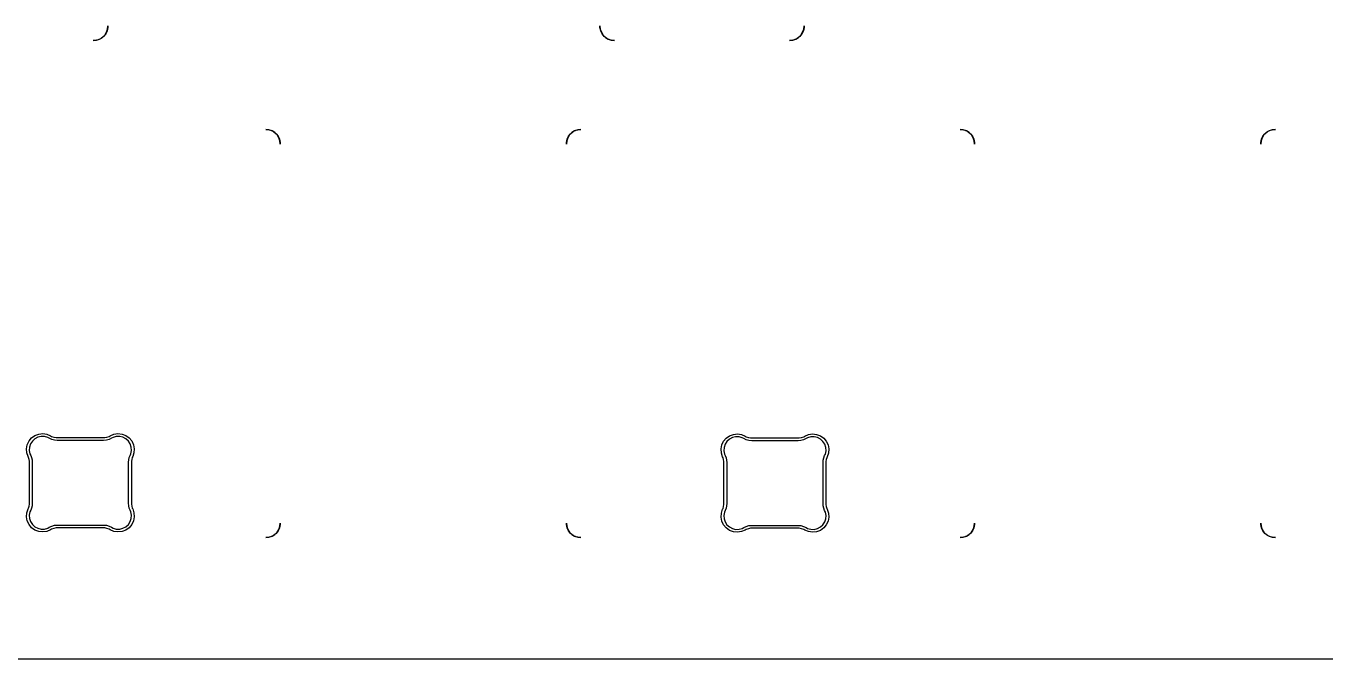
# Model space of a CAD drawing. Header units: millimetres. Extents: x -23 to 317, y -152 to -52.
# Drawn here: x 17.31 to 61.89, y -151.54 to -129.83 of the extents above; entities that cross this region are included whole.
import ezdxf

# ---------------------------------------------------------------- set-up
doc = ezdxf.new("R2010")
doc.units = ezdxf.units.MM
doc.layers.add('Edge.Cuts', color=40, linetype='CONTINUOUS', true_color=0xfabd2f)

msp = doc.modelspace()

# ---------------------------------------------------------------- linework, layer by layer
at = {"layer": 'Edge.Cuts', "linetype": 'CONTINUOUS'}
for p, q in [((19.930004, -130.220926), (20.009176, -130.141754)), ((20.044302, -130.097707), (19.974051, -130.185801)), ((20.009176, -130.141754), (20.068744, -130.046948)), ((20.093187, -129.996189), (20.044302, -130.097707)), ((20.068744, -130.046948), (20.10572, -129.941263)), ((20.118254, -129.886338), (20.093187, -129.996189)), ((20.10572, -129.941263), (20.11825, -129.83)), ((20.11825, -129.83), (20.118254, -129.886338)), ((36.994259, -129.886334), (36.99425, -129.83)), ((36.99425, -129.83), (37.006802, -129.941254)), ((37.019343, -129.996174), (36.994259, -129.886334)), ((37.006802, -129.941254), (37.04379, -130.046927)), ((37.068235, -130.09768), (37.019343, -129.996174)), ((37.04379, -130.046927), (37.10336, -130.141722)), ((37.138484, -130.185766), (37.068235, -130.09768)), ((37.10336, -130.141722), (37.182528, -130.22089)), ((43.806004, -130.220926), (43.885176, -130.141754)), ((43.920302, -130.097707), (43.850051, -130.185801)), ((43.885176, -130.141754), (43.944744, -130.046948)), ((43.969187, -129.996189), (43.920302, -130.097707)), ((43.944744, -130.046948), (43.98172, -129.941263)), ((43.994254, -129.886338), (43.969187, -129.996189)), ((43.98172, -129.941263), (43.99425, -129.83)), ((43.99425, -129.83), (43.994254, -129.886338)), ((19.61825, -130.33), (19.729513, -130.31747)), ((19.674588, -130.330004), (19.61825, -130.33)), ((19.784439, -130.304937), (19.674588, -130.330004)), ((19.729513, -130.31747), (19.835198, -130.280494)), ((19.885957, -130.256052), (19.784439, -130.304937)), ((19.835198, -130.280494), (19.930004, -130.220926)), ((19.974051, -130.185801), (19.885957, -130.256052)), ((37.22657, -130.256015), (37.138484, -130.185766)), ((37.182528, -130.22089), (37.277323, -130.28046)), ((37.328076, -130.304907), (37.22657, -130.256015)), ((37.277323, -130.28046), (37.382996, -130.317448)), ((37.437916, -130.329991), (37.328076, -130.304907)), ((37.382996, -130.317448), (37.49425, -130.33)), ((37.49425, -130.33), (37.437916, -130.329991)), ((43.49425, -130.33), (43.605513, -130.31747)), ((43.550588, -130.330004), (43.49425, -130.33)), ((43.660439, -130.304937), (43.550588, -130.330004)), ((43.605513, -130.31747), (43.711198, -130.280494)), ((43.761957, -130.256052), (43.660439, -130.304937)), ((43.711198, -130.280494), (43.806004, -130.220926)), ((43.850051, -130.185801), (43.761957, -130.256052)), ((25.642504, -133.392552), (25.53125, -133.38)), ((25.53125, -133.38), (25.587584, -133.380009)), ((25.587584, -133.380009), (25.697424, -133.405093)), ((25.748177, -133.42954), (25.642504, -133.392552)), ((25.697424, -133.405093), (25.79893, -133.453985)), ((25.842972, -133.48911), (25.748177, -133.42954)), ((25.79893, -133.453985), (25.887016, -133.524234)), ((25.92214, -133.568278), (25.842972, -133.48911)), ((25.887016, -133.524234), (25.957265, -133.61232)), ((25.98171, -133.663073), (25.92214, -133.568278)), ((25.957265, -133.61232), (26.006157, -133.713826)), ((26.018698, -133.768746), (25.98171, -133.663073)), ((26.006157, -133.713826), (26.031241, -133.823666)), ((35.843746, -133.823662), (35.868813, -133.713811)), ((35.893256, -133.663052), (35.85628, -133.768737)), ((35.868813, -133.713811), (35.917698, -133.612293)), ((35.952824, -133.568246), (35.893256, -133.663052)), ((35.917698, -133.612293), (35.987949, -133.524199)), ((36.031996, -133.489074), (35.952824, -133.568246)), ((35.987949, -133.524199), (36.076043, -133.453948)), ((36.126802, -133.429506), (36.031996, -133.489074)), ((36.076043, -133.453948), (36.177561, -133.405063)), ((36.232487, -133.39253), (36.126802, -133.429506)), ((36.177561, -133.405063), (36.287412, -133.379996)), ((36.34375, -133.38), (36.232487, -133.39253)), ((36.287412, -133.379996), (36.34375, -133.38)), ((49.455004, -133.392552), (49.34375, -133.38)), ((49.34375, -133.38), (49.400084, -133.380009)), ((49.400084, -133.380009), (49.509924, -133.405093)), ((49.560677, -133.42954), (49.455004, -133.392552)), ((49.509924, -133.405093), (49.61143, -133.453985)), ((49.655472, -133.48911), (49.560677, -133.42954)), ((49.61143, -133.453985), (49.699516, -133.524234)), ((49.73464, -133.568278), (49.655472, -133.48911)), ((49.699516, -133.524234), (49.769765, -133.61232)), ((49.79421, -133.663073), (49.73464, -133.568278)), ((49.769765, -133.61232), (49.818657, -133.713826)), ((49.831198, -133.768746), (49.79421, -133.663073)), ((49.818657, -133.713826), (49.843741, -133.823666)), ((59.656246, -133.823662), (59.681313, -133.713811)), ((59.705756, -133.663052), (59.66878, -133.768737)), ((59.681313, -133.713811), (59.730198, -133.612293)), ((59.765324, -133.568246), (59.705756, -133.663052)), ((59.730198, -133.612293), (59.800449, -133.524199)), ((59.844496, -133.489074), (59.765324, -133.568246)), ((59.800449, -133.524199), (59.888543, -133.453948)), ((59.939302, -133.429506), (59.844496, -133.489074)), ((59.888543, -133.453948), (59.990061, -133.405063)), ((60.044987, -133.39253), (59.939302, -133.429506)), ((59.990061, -133.405063), (60.099912, -133.379996)), ((60.15625, -133.38), (60.044987, -133.39253)), ((60.099912, -133.379996), (60.15625, -133.38)), ((26.03125, -133.88), (26.018698, -133.768746)), ((26.031241, -133.823666), (26.03125, -133.88)), ((35.84375, -133.88), (35.843746, -133.823662)), ((35.85628, -133.768737), (35.84375, -133.88)), ((49.84375, -133.88), (49.831198, -133.768746)), ((49.843741, -133.823666), (49.84375, -133.88)), ((59.65625, -133.88), (59.656246, -133.823662)), ((59.66878, -133.768737), (59.65625, -133.88)), ((17.414179, -144.066301), (17.504019, -143.95922)), ((17.504019, -143.95922), (17.61795, -143.878244)), ((17.614262, -143.993692), (17.529552, -144.07187)), ((17.715943, -143.939393), (17.614262, -143.993692)), ((17.61795, -143.878244), (17.748614, -143.828603)), ((17.828028, -143.912479), (17.715943, -143.939393)), ((17.748614, -143.828603), (17.887572, -143.813502)), ((17.943279, -143.914688), (17.828028, -143.912479)), ((17.887572, -143.813502), (18.025849, -143.833917)), ((18.05425, -143.945878), (17.943279, -143.914688)), ((18.025849, -143.833917), (18.154515, -143.88853)), ((18.104063, -143.97487), (18.05425, -143.945878)), ((18.191638, -144.016172), (18.104063, -143.97487)), ((18.154515, -143.88853), (18.188862, -143.90856)), ((18.188862, -143.90856), (18.263495, -143.936019)), ((18.263495, -143.936019), (18.341786, -143.949964)), ((18.341786, -143.949964), (18.381547, -143.949999)), ((18.381547, -143.949999), (18.38155, -143.95)), ((18.38155, -143.95), (19.970453, -143.95)), ((19.970453, -143.95), (20.010214, -143.949965)), ((20.010214, -143.949965), (20.088505, -143.93602)), ((20.088505, -143.93602), (20.163138, -143.908561)), ((20.247937, -143.974871), (20.160362, -144.016173)), ((20.163138, -143.908561), (20.197485, -143.888531)), ((20.197485, -143.888531), (20.326151, -143.833918)), ((20.29775, -143.945879), (20.247937, -143.974871)), ((20.408721, -143.914689), (20.29775, -143.945879)), ((20.326151, -143.833918), (20.464428, -143.813503)), ((20.523971, -143.91248), (20.408721, -143.914689)), ((20.464428, -143.813503), (20.603386, -143.828604)), ((20.636057, -143.939394), (20.523971, -143.91248)), ((20.603386, -143.828604), (20.73405, -143.878245)), ((20.737738, -143.993693), (20.636057, -143.939394)), ((20.73405, -143.878245), (20.847981, -143.959221)), ((20.822448, -144.07187), (20.737738, -143.993693)), ((20.847981, -143.959221), (20.93782, -144.066302)), ((41.234179, -144.076301), (41.324019, -143.96922)), ((41.324019, -143.96922), (41.43795, -143.888244)), ((41.535943, -143.949393), (41.434262, -144.003692)), ((41.43795, -143.888244), (41.568614, -143.838603)), ((41.648028, -143.922479), (41.535943, -143.949393)), ((41.568614, -143.838603), (41.707572, -143.823502)), ((41.763279, -143.924688), (41.648028, -143.922479)), ((41.707572, -143.823502), (41.845849, -143.843917)), ((41.87425, -143.955878), (41.763279, -143.924688)), ((41.845849, -143.843917), (41.974515, -143.89853)), ((41.924063, -143.98487), (41.87425, -143.955878)), ((42.011638, -144.026172), (41.924063, -143.98487)), ((41.974515, -143.89853), (42.008862, -143.91856)), ((42.008862, -143.91856), (42.083495, -143.946019)), ((42.083495, -143.946019), (42.161786, -143.959964)), ((42.161786, -143.959964), (42.201547, -143.959999)), ((42.201547, -143.959999), (42.20155, -143.96)), ((42.20155, -143.96), (43.790453, -143.96)), ((43.790453, -143.96), (43.830214, -143.959965)), ((43.830214, -143.959965), (43.908505, -143.94602)), ((43.908505, -143.94602), (43.983138, -143.918561)), ((44.067937, -143.984871), (43.980362, -144.026173)), ((43.983138, -143.918561), (44.017485, -143.898531)), ((44.017485, -143.898531), (44.146151, -143.843918)), ((44.11775, -143.955879), (44.067937, -143.984871)), ((44.228721, -143.924689), (44.11775, -143.955879)), ((44.146151, -143.843918), (44.284428, -143.823503)), ((44.343971, -143.92248), (44.228721, -143.924689)), ((44.284428, -143.823503), (44.423386, -143.838604)), ((44.456057, -143.949394), (44.343971, -143.92248)), ((44.423386, -143.838604), (44.55405, -143.888245)), ((44.557738, -144.003693), (44.456057, -143.949394)), ((44.55405, -143.888245), (44.667981, -143.969221)), ((44.667981, -143.969221), (44.75782, -144.076302)), ((17.328054, -144.329873), (17.354234, -144.19257)), ((17.337331, -144.469341), (17.328054, -144.329873)), ((17.354234, -144.19257), (17.414179, -144.066301)), ((17.431481, -144.278447), (17.424454, -144.393504)), ((17.424454, -144.393504), (17.446658, -144.506616)), ((17.467284, -144.168876), (17.431481, -144.278447)), ((17.529552, -144.07187), (17.467284, -144.168876)), ((18.285098, -144.041476), (18.191638, -144.016172)), ((18.381539, -144.049998), (18.285098, -144.041476)), ((18.381548, -144.05), (18.381539, -144.049998)), ((19.970453, -144.05), (18.381548, -144.05)), ((20.066902, -144.041477), (19.970453, -144.05)), ((20.160362, -144.016173), (20.066902, -144.041477)), ((20.884715, -144.168877), (20.822448, -144.07187)), ((20.920519, -144.278447), (20.884715, -144.168877)), ((20.905342, -144.506616), (20.927546, -144.393504)), ((20.927546, -144.393504), (20.920519, -144.278447)), ((20.93782, -144.066302), (20.997766, -144.192571)), ((20.997766, -144.192571), (21.023946, -144.329873)), ((21.023946, -144.329873), (21.014669, -144.469341)), ((41.148054, -144.339873), (41.174234, -144.20257)), ((41.157331, -144.479341), (41.148054, -144.339873)), ((41.174234, -144.20257), (41.234179, -144.076301)), ((41.251481, -144.288447), (41.244454, -144.403504)), ((41.244454, -144.403504), (41.266658, -144.516616)), ((41.287284, -144.178876), (41.251481, -144.288447)), ((41.349552, -144.08187), (41.287284, -144.178876)), ((41.434262, -144.003692), (41.349552, -144.08187)), ((42.105098, -144.051476), (42.011638, -144.026172)), ((42.201539, -144.059998), (42.105098, -144.051476)), ((42.201548, -144.06), (42.201539, -144.059998)), ((43.790453, -144.06), (42.201548, -144.06)), ((43.886902, -144.051477), (43.790453, -144.06)), ((43.980362, -144.026173), (43.886902, -144.051477)), ((44.642448, -144.08187), (44.557738, -144.003693)), ((44.704715, -144.178877), (44.642448, -144.08187)), ((44.740519, -144.288447), (44.704715, -144.178877)), ((44.725342, -144.516616), (44.747546, -144.403504)), ((44.747546, -144.403504), (44.740519, -144.288447)), ((44.75782, -144.076302), (44.817766, -144.202571)), ((44.817766, -144.202571), (44.843946, -144.339873)), ((44.843946, -144.339873), (44.834669, -144.479341)), ((17.381465, -144.601967), (17.337331, -144.469341)), ((17.396088, -144.632342), (17.381465, -144.601967)), ((17.415956, -144.696773), (17.396088, -144.632342)), ((17.426002, -144.763445), (17.415956, -144.696773)), ((17.426001, -144.797156), (17.426002, -144.763445)), ((17.426001, -144.797157), (17.426001, -144.797156)), ((17.426001, -146.202841), (17.426001, -144.797157)), ((17.446658, -144.506616), (17.471567, -144.558591)), ((17.471567, -144.558591), (17.501581, -144.635091)), ((17.501581, -144.635091), (17.519862, -144.715209)), ((17.519862, -144.715209), (17.526001, -144.797156)), ((17.526001, -144.797156), (17.526001, -144.797157)), ((17.526001, -144.797157), (17.526001, -146.202841)), ((20.825999, -144.797156), (20.832138, -144.715209)), ((20.825999, -144.797157), (20.825999, -144.797156)), ((20.825999, -146.202841), (20.825999, -144.797157)), ((20.832138, -144.715209), (20.850419, -144.635091)), ((20.850419, -144.635091), (20.880431, -144.558594)), ((20.880431, -144.558594), (20.880432, -144.558591)), ((20.880432, -144.558591), (20.905342, -144.506616)), ((20.936044, -144.696772), (20.925998, -144.763444)), ((20.925998, -144.763444), (20.925999, -144.797156)), ((20.925999, -144.797156), (20.925999, -144.797157)), ((20.925999, -144.797157), (20.925999, -146.202841)), ((20.955912, -144.632342), (20.936044, -144.696772)), ((20.970533, -144.601969), (20.955912, -144.632342)), ((20.970536, -144.601967), (20.970533, -144.601969)), ((21.014669, -144.469341), (20.970536, -144.601967)), ((41.201465, -144.611967), (41.157331, -144.479341)), ((41.216088, -144.642342), (41.201465, -144.611967)), ((41.235956, -144.706773), (41.216088, -144.642342)), ((41.246002, -144.773445), (41.235956, -144.706773)), ((41.246001, -144.807156), (41.246002, -144.773445)), ((41.246001, -144.807157), (41.246001, -144.807156)), ((41.246001, -146.212841), (41.246001, -144.807157)), ((41.266658, -144.516616), (41.291567, -144.568591)), ((41.291567, -144.568591), (41.321581, -144.645091)), ((41.321581, -144.645091), (41.339862, -144.725209)), ((41.339862, -144.725209), (41.346001, -144.807156)), ((41.346001, -144.807156), (41.346001, -144.807157)), ((41.346001, -144.807157), (41.346001, -146.212841)), ((44.645999, -144.807156), (44.652138, -144.725209)), ((44.645999, -144.807157), (44.645999, -144.807156)), ((44.645999, -146.212841), (44.645999, -144.807157)), ((44.652138, -144.725209), (44.670419, -144.645091)), ((44.670419, -144.645091), (44.700431, -144.568594)), ((44.700431, -144.568594), (44.700432, -144.568591)), ((44.700432, -144.568591), (44.725342, -144.516616)), ((44.756044, -144.706772), (44.745998, -144.773444)), ((44.745998, -144.773444), (44.745999, -144.807156)), ((44.745999, -144.807156), (44.745999, -144.807157)), ((44.745999, -144.807157), (44.745999, -146.212841)), ((44.775912, -144.642342), (44.756044, -144.706772)), ((44.790533, -144.611969), (44.775912, -144.642342)), ((44.790536, -144.611967), (44.790533, -144.611969)), ((44.834669, -144.479341), (44.790536, -144.611967)), ((17.426001, -146.202842), (17.426001, -146.202841)), ((17.426002, -146.236554), (17.426001, -146.202842)), ((17.526001, -146.202842), (17.519862, -146.284789)), ((17.526001, -146.202841), (17.526001, -146.202842)), ((20.832138, -146.284789), (20.825999, -146.202841)), ((20.925999, -146.202841), (20.925998, -146.236553)), ((41.246001, -146.212842), (41.246001, -146.212841)), ((41.246002, -146.246554), (41.246001, -146.212842)), ((41.346001, -146.212842), (41.339862, -146.294789)), ((41.346001, -146.212841), (41.346001, -146.212842)), ((44.652138, -146.294789), (44.645999, -146.212841)), ((44.745999, -146.212841), (44.745998, -146.246553)), ((17.328054, -146.670125), (17.337331, -146.530657)), ((17.354234, -146.807427), (17.328054, -146.670125)), ((17.337331, -146.530657), (17.381464, -146.398031)), ((17.381464, -146.398031), (17.381466, -146.398028)), ((17.381466, -146.398028), (17.396088, -146.367656)), ((17.396088, -146.367656), (17.415956, -146.303226)), ((17.415956, -146.303226), (17.426002, -146.236554)), ((17.446658, -146.493381), (17.424454, -146.606494)), ((17.424454, -146.606494), (17.431482, -146.721551)), ((17.471568, -146.441407), (17.446658, -146.493381)), ((17.501581, -146.364907), (17.471568, -146.441403)), ((17.471568, -146.441403), (17.471568, -146.441407)), ((17.519862, -146.284789), (17.501581, -146.364907)), ((20.850419, -146.364907), (20.832138, -146.284789)), ((20.880433, -146.441406), (20.850419, -146.364907)), ((20.905343, -146.493381), (20.880433, -146.441406)), ((20.927547, -146.606494), (20.905343, -146.493381)), ((20.92052, -146.721551), (20.927547, -146.606494)), ((20.925998, -146.236553), (20.936044, -146.303225)), ((20.936044, -146.303225), (20.955912, -146.367656)), ((20.955912, -146.367656), (20.970534, -146.398028)), ((20.970534, -146.398028), (20.970535, -146.39803)), ((20.970535, -146.39803), (21.01467, -146.530656)), ((21.023947, -146.670124), (20.997767, -146.807427)), ((21.01467, -146.530656), (21.023947, -146.670124)), ((41.148054, -146.680125), (41.157331, -146.540657)), ((41.157331, -146.540657), (41.201464, -146.408031)), ((41.201464, -146.408031), (41.201466, -146.408028)), ((41.201466, -146.408028), (41.216088, -146.377656)), ((41.216088, -146.377656), (41.235956, -146.313226)), ((41.235956, -146.313226), (41.246002, -146.246554)), ((41.266658, -146.503381), (41.244454, -146.616494)), ((41.244454, -146.616494), (41.251482, -146.731551)), ((41.291568, -146.451407), (41.266658, -146.503381)), ((41.321581, -146.374907), (41.291568, -146.451403)), ((41.291568, -146.451403), (41.291568, -146.451407)), ((41.339862, -146.294789), (41.321581, -146.374907)), ((44.670419, -146.374907), (44.652138, -146.294789)), ((44.700433, -146.451406), (44.670419, -146.374907)), ((44.725343, -146.503381), (44.700433, -146.451406)), ((44.747547, -146.616494), (44.725343, -146.503381)), ((44.74052, -146.731551), (44.747547, -146.616494)), ((44.745998, -146.246553), (44.756044, -146.313225)), ((44.756044, -146.313225), (44.775912, -146.377656)), ((44.775912, -146.377656), (44.790534, -146.408028)), ((44.790534, -146.408028), (44.790535, -146.40803)), ((44.790535, -146.40803), (44.83467, -146.540656)), ((44.83467, -146.540656), (44.843947, -146.680124)), ((17.41418, -146.933696), (17.354234, -146.807427)), ((17.50402, -147.040776), (17.41418, -146.933696)), ((17.431482, -146.721551), (17.467285, -146.831121)), ((17.467285, -146.831121), (17.529553, -146.928127)), ((17.61795, -147.121752), (17.50402, -147.040776)), ((17.529553, -146.928127), (17.614262, -147.006304)), ((17.614262, -147.006304), (17.715944, -147.060603)), ((17.748614, -147.171394), (17.61795, -147.121752)), ((17.715944, -147.060603), (17.828029, -147.087517)), ((17.828029, -147.087517), (17.943279, -147.085308)), ((17.943279, -147.085308), (18.05425, -147.054118)), ((18.154504, -147.11147), (18.025849, -147.166079)), ((18.05425, -147.054118), (18.104063, -147.025126)), ((18.104063, -147.025126), (18.104072, -147.025123)), ((18.104072, -147.025123), (18.191639, -146.983826)), ((18.154516, -147.111468), (18.154504, -147.11147)), ((18.188863, -147.091438), (18.154516, -147.111468)), ((18.263496, -147.063979), (18.188863, -147.091438)), ((18.191639, -146.983826), (18.285099, -146.958522)), ((18.341787, -147.050034), (18.263496, -147.063979)), ((18.285099, -146.958522), (18.381548, -146.949999)), ((18.381548, -147.049999), (18.341787, -147.050034)), ((18.381548, -146.949999), (19.970452, -146.949999)), ((19.970452, -147.049999), (18.381548, -147.049999)), ((19.970452, -146.949999), (20.066902, -146.958522)), ((20.010214, -147.050033), (19.970452, -147.049999)), ((20.088505, -147.063979), (20.010214, -147.050033)), ((20.066902, -146.958522), (20.160362, -146.983826)), ((20.163138, -147.091438), (20.088505, -147.063979)), ((20.160362, -146.983826), (20.247937, -147.025128)), ((20.197485, -147.111468), (20.163138, -147.091438)), ((20.326151, -147.166081), (20.197485, -147.111468)), ((20.247937, -147.025128), (20.29775, -147.05412)), ((20.29775, -147.05412), (20.408722, -147.08531)), ((20.408722, -147.08531), (20.523972, -147.08752)), ((20.523972, -147.08752), (20.636058, -147.060605)), ((20.734051, -147.121754), (20.603387, -147.171396)), ((20.636058, -147.060605), (20.737739, -147.006306)), ((20.847982, -147.040778), (20.734051, -147.121754)), ((20.737739, -147.006306), (20.822449, -146.928128)), ((20.822449, -146.928128), (20.884717, -146.831121)), ((20.937822, -146.933697), (20.847982, -147.040778)), ((20.884717, -146.831121), (20.92052, -146.721551)), ((20.997767, -146.807427), (20.937822, -146.933697)), ((25.922176, -147.191754), (25.981744, -147.096948)), ((26.006187, -147.046189), (25.957302, -147.147707)), ((25.981744, -147.096948), (26.01872, -146.991263)), ((26.031254, -146.936338), (26.006187, -147.046189)), ((26.01872, -146.991263), (26.03125, -146.88)), ((26.03125, -146.88), (26.031254, -146.936338)), ((35.843759, -146.936334), (35.84375, -146.88)), ((35.84375, -146.88), (35.856302, -146.991254)), ((35.868843, -147.046174), (35.843759, -146.936334)), ((35.856302, -146.991254), (35.89329, -147.096927)), ((35.917735, -147.14768), (35.868843, -147.046174)), ((35.89329, -147.096927), (35.95286, -147.191722)), ((41.174234, -146.817427), (41.148054, -146.680125)), ((41.23418, -146.943696), (41.174234, -146.817427)), ((41.32402, -147.050776), (41.23418, -146.943696)), ((41.251482, -146.731551), (41.287285, -146.841121)), ((41.287285, -146.841121), (41.349553, -146.938127)), ((41.43795, -147.131752), (41.32402, -147.050776)), ((41.349553, -146.938127), (41.434262, -147.016304)), ((41.434262, -147.016304), (41.535944, -147.070603)), ((41.535944, -147.070603), (41.648029, -147.097517)), ((41.648029, -147.097517), (41.763279, -147.095308)), ((41.763279, -147.095308), (41.87425, -147.064118)), ((41.974504, -147.12147), (41.845849, -147.176079)), ((41.87425, -147.064118), (41.924063, -147.035126)), ((41.924063, -147.035126), (41.924072, -147.035123)), ((41.924072, -147.035123), (42.011639, -146.993826)), ((41.974516, -147.121468), (41.974504, -147.12147)), ((42.008863, -147.101438), (41.974516, -147.121468)), ((42.083496, -147.073979), (42.008863, -147.101438)), ((42.011639, -146.993826), (42.105099, -146.968522)), ((42.161787, -147.060034), (42.083496, -147.073979)), ((42.105099, -146.968522), (42.201548, -146.959999)), ((42.201548, -147.059999), (42.161787, -147.060034)), ((42.201548, -146.959999), (43.790452, -146.959999)), ((43.790452, -147.059999), (42.201548, -147.059999)), ((43.790452, -146.959999), (43.886902, -146.968522)), ((43.830214, -147.060033), (43.790452, -147.059999)), ((43.908505, -147.073979), (43.830214, -147.060033)), ((43.886902, -146.968522), (43.980362, -146.993826)), ((43.983138, -147.101438), (43.908505, -147.073979)), ((43.980362, -146.993826), (44.067937, -147.035128)), ((44.017485, -147.121468), (43.983138, -147.101438)), ((44.146151, -147.176081), (44.017485, -147.121468)), ((44.067937, -147.035128), (44.11775, -147.06412)), ((44.11775, -147.06412), (44.228722, -147.09531)), ((44.228722, -147.09531), (44.343972, -147.09752)), ((44.343972, -147.09752), (44.456058, -147.070605)), ((44.456058, -147.070605), (44.557739, -147.016306)), ((44.667982, -147.050778), (44.554051, -147.131754)), ((44.557739, -147.016306), (44.642449, -146.938128)), ((44.642449, -146.938128), (44.704717, -146.841121)), ((44.757822, -146.943697), (44.667982, -147.050778)), ((44.704717, -146.841121), (44.74052, -146.731551)), ((44.817767, -146.817427), (44.757822, -146.943697)), ((44.843947, -146.680124), (44.817767, -146.817427)), ((49.734676, -147.191754), (49.794244, -147.096948)), ((49.818687, -147.046189), (49.769802, -147.147707)), ((49.794244, -147.096948), (49.83122, -146.991263)), ((49.843754, -146.936338), (49.818687, -147.046189)), ((49.83122, -146.991263), (49.84375, -146.88)), ((49.84375, -146.88), (49.843754, -146.936338)), ((59.656259, -146.936334), (59.65625, -146.88)), ((59.65625, -146.88), (59.668802, -146.991254)), ((59.681343, -147.046174), (59.656259, -146.936334)), ((59.668802, -146.991254), (59.70579, -147.096927)), ((59.730235, -147.14768), (59.681343, -147.046174)), ((59.70579, -147.096927), (59.76536, -147.191722)), ((17.887572, -147.186494), (17.748614, -147.171394)), ((18.025849, -147.166079), (17.887572, -147.186494)), ((20.464428, -147.186496), (20.326151, -147.166081)), ((20.603387, -147.171396), (20.464428, -147.186496)), ((25.53125, -147.38), (25.642513, -147.36747)), ((25.587588, -147.380004), (25.53125, -147.38)), ((25.697439, -147.354937), (25.587588, -147.380004)), ((25.642513, -147.36747), (25.748198, -147.330494)), ((25.798957, -147.306052), (25.697439, -147.354937)), ((25.748198, -147.330494), (25.843004, -147.270926)), ((25.887051, -147.235801), (25.798957, -147.306052)), ((25.843004, -147.270926), (25.922176, -147.191754)), ((25.957302, -147.147707), (25.887051, -147.235801)), ((35.987984, -147.235766), (35.917735, -147.14768)), ((35.95286, -147.191722), (36.032028, -147.27089)), ((36.07607, -147.306015), (35.987984, -147.235766)), ((36.032028, -147.27089), (36.126823, -147.33046)), ((36.177576, -147.354907), (36.07607, -147.306015)), ((36.126823, -147.33046), (36.232496, -147.367448)), ((36.287416, -147.379991), (36.177576, -147.354907)), ((36.232496, -147.367448), (36.34375, -147.38)), ((36.34375, -147.38), (36.287416, -147.379991)), ((41.568614, -147.181394), (41.43795, -147.131752)), ((41.707572, -147.196494), (41.568614, -147.181394)), ((41.845849, -147.176079), (41.707572, -147.196494)), ((44.284428, -147.196496), (44.146151, -147.176081)), ((44.423387, -147.181396), (44.284428, -147.196496)), ((44.554051, -147.131754), (44.423387, -147.181396)), ((49.34375, -147.38), (49.455013, -147.36747)), ((49.400088, -147.380004), (49.34375, -147.38)), ((49.509939, -147.354937), (49.400088, -147.380004)), ((49.455013, -147.36747), (49.560698, -147.330494)), ((49.611457, -147.306052), (49.509939, -147.354937)), ((49.560698, -147.330494), (49.655504, -147.270926)), ((49.699551, -147.235801), (49.611457, -147.306052)), ((49.655504, -147.270926), (49.734676, -147.191754)), ((49.769802, -147.147707), (49.699551, -147.235801)), ((59.800484, -147.235766), (59.730235, -147.14768)), ((59.76536, -147.191722), (59.844528, -147.27089)), ((59.88857, -147.306015), (59.800484, -147.235766)), ((59.844528, -147.27089), (59.939323, -147.33046)), ((59.990076, -147.354907), (59.88857, -147.306015)), ((59.939323, -147.33046), (60.044996, -147.367448)), ((60.099916, -147.379991), (59.990076, -147.354907)), ((60.044996, -147.367448), (60.15625, -147.38)), ((60.15625, -147.38), (60.099916, -147.379991)), ((317.4, -151.545), (-23.4, -151.545)), ((-23.395, -151.535), (317.395, -151.535))]:
    msp.add_line(p, q, dxfattribs=at)

doc.saveas('drawing.dxf')
